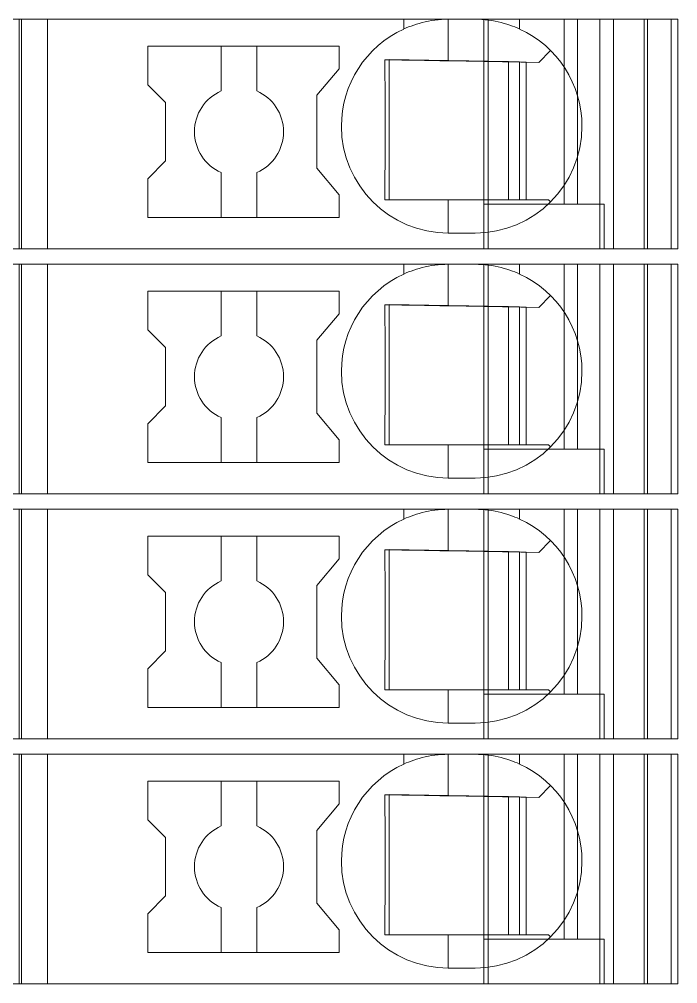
# Model space of a CAD drawing. Header units: millimetres. Extents: x 0 to 2100, y 0 to 1485.
# Drawn here: x 1275.37 to 1290.15, y 469.85 to 491.5 of the extents above; entities that cross this region are included whole.
import ezdxf
from ezdxf.enums import TextEntityAlignment as Align

# ---------------------------------------------------------------- set-up
doc = ezdxf.new("R2010")
doc.units = ezdxf.units.MM
for name, color, linetype, lineweight in [('EPLAN309', 5, 'Continuous', 5), ('EPLAN493', 5, 'Continuous', 5), ('MAIN-1', 7, 'Continuous', 5), ('MAIN-2', 7, 'Continuous', 5)]:
    doc.layers.add(name, color=color, linetype=linetype, lineweight=lineweight)
doc.styles.add('Tahoma', font='')
doc.styles.get('Tahoma').set_extended_font_data('Tahoma')

# ---------------------------------------------------------------- blocks, each defined once
blk = doc.blocks.new('EPLSYM_LibrarySPECIAL_Symbol12_Variant0_Placement8_56')
at = {"layer": 'EPLAN309', "lineweight": 13, "ltscale": 20}
blk.add_lwpolyline([(0, -5.15), (68.15, -5.15), (68.15, 0), (0, 0)], close=True, dxfattribs=at)
at = {"layer": 'EPLAN493', "color": 5, "style": 'Tahoma'}
blk.add_attdef('17_20450', text='', height=2.93475, dxfattribs=at).set_placement((0, -27.293475), align=Align.MIDDLE_RIGHT)
blk = doc.blocks.new('EPLSYM_LibrarySPECIAL_Symbol12_Variant0_Placement8_57')
at = {"layer": 'EPLAN309', "lineweight": 13, "ltscale": 20}
blk.add_lwpolyline([(0, -5.15), (68.15, -5.15), (68.15, 0), (0, 0)], close=True, dxfattribs=at)
at = {"layer": 'EPLAN493', "color": 5, "style": 'Tahoma'}
blk.add_attdef('17_20450', text='', height=2.93475, dxfattribs=at).set_placement((0, -27.293475), align=Align.MIDDLE_RIGHT)
blk = doc.blocks.new('EPLSYM_LibrarySPECIAL_Symbol12_Variant0_Placement8_58')
at = {"layer": 'EPLAN309', "lineweight": 13, "ltscale": 20}
blk.add_lwpolyline([(0, -5.15), (68.15, -5.15), (68.15, 0), (0, 0)], close=True, dxfattribs=at)
at = {"layer": 'EPLAN493', "color": 5, "style": 'Tahoma'}
blk.add_attdef('17_20450', text='', height=2.93475, dxfattribs=at).set_placement((0, -27.293475), align=Align.MIDDLE_RIGHT)
blk = doc.blocks.new('EPLSYM_LibrarySPECIAL_Symbol12_Variant0_Placement8_59')
at = {"layer": 'EPLAN309', "lineweight": 13, "ltscale": 20}
blk.add_lwpolyline([(0, -5.15), (68.15, -5.15), (68.15, 0), (0, 0)], close=True, dxfattribs=at)
at = {"layer": 'EPLAN493', "color": 5, "style": 'Tahoma'}
blk.add_attdef('17_20450', text='', height=2.93475, dxfattribs=at).set_placement((0, -27.293475), align=Align.MIDDLE_RIGHT)

msp = doc.modelspace()

# ---------------------------------------------------------------- linework, layer by layer
at = {"layer": 'MAIN-1'}
for p, q in [((1276, 491.5), (1275.367, 491.5)), ((1275.367, 486.35), (1275.367, 491.5)), ((1276, 491.5), (1284, 491.5)), ((1276, 486.35), (1276, 491.5)), ((1284, 491.5), (1285, 491.5)), ((1284, 491.282), (1284, 491.5)), ((1284.551, 491.458), (1284.481, 491.443)), ((1284.622, 491.47), (1284.551, 491.458)), ((1284.696, 491.481), (1284.622, 491.47)), ((1284.771, 491.489), (1284.696, 491.481)), ((1284.847, 491.495), (1284.771, 491.489)), ((1284.923, 491.499), (1284.847, 491.495)), ((1285, 491.5), (1284.923, 491.499)), ((1285, 490.568), (1285, 491.5)), ((1285, 491.5), (1285.6, 491.5)), ((1285.6, 491.5), (1285.677, 491.499)), ((1286.6, 491.5), (1285.6, 491.5)), ((1285.677, 491.499), (1285.753, 491.495)), ((1285.753, 491.495), (1285.829, 491.489)), ((1285.829, 491.489), (1285.904, 491.481)), ((1285.904, 491.481), (1285.978, 491.47)), ((1285.978, 491.47), (1286.049, 491.458)), ((1286.049, 491.458), (1286.119, 491.443)), ((1286.6, 491.5), (1290, 491.5)), ((1286.6, 491.282), (1286.6, 491.5)), ((1290, 486.35), (1290, 491.5)), ((1284.052, 491.305), (1284, 491.282)), ((1284.106, 491.327), (1284.052, 491.305)), ((1284.163, 491.349), (1284.106, 491.327)), ((1284.222, 491.37), (1284.163, 491.349)), ((1284.283, 491.39), (1284.222, 491.37)), ((1284.347, 491.409), (1284.283, 491.39)), ((1284.413, 491.427), (1284.347, 491.409)), ((1284.481, 491.443), (1284.413, 491.427)), ((1286.119, 491.443), (1286.187, 491.427)), ((1286.187, 491.427), (1286.253, 491.409)), ((1286.253, 491.409), (1286.317, 491.39)), ((1286.317, 491.39), (1286.378, 491.37)), ((1286.378, 491.37), (1286.437, 491.349)), ((1286.437, 491.349), (1286.494, 491.327)), ((1286.494, 491.327), (1286.548, 491.305)), ((1286.548, 491.305), (1286.6, 491.282)), ((1278.25, 490.9), (1278.25, 490.029)), ((1278.25, 490.9), (1282.55, 490.9)), ((1279.9, 490.9), (1279.9, 489.892)), ((1280.7, 489.892), (1280.7, 490.9)), ((1282.55, 490.389), (1282.55, 490.9)), ((1283.574, 490.592), (1283.574, 490.522)), ((1283.635, 490.591), (1283.574, 490.592)), ((1283.696, 490.59), (1283.635, 490.591)), ((1283.671, 490.591), (1283.671, 487.45)), ((1283.759, 490.589), (1283.696, 490.59)), ((1283.822, 490.588), (1283.759, 490.589)), ((1287.033, 490.533), (1287.297, 490.797)), ((1282.05, 489.793), (1282.55, 490.389)), ((1283.574, 490.522), (1283.575, 490.45)), ((1283.575, 490.45), (1283.576, 490.377)), ((1283.576, 490.377), (1283.577, 490.303)), ((1283.887, 490.587), (1283.822, 490.588)), ((1283.953, 490.586), (1283.887, 490.587)), ((1284.021, 490.585), (1283.953, 490.586)), ((1284.09, 490.584), (1284.021, 490.585)), ((1284.16, 490.582), (1284.09, 490.584)), ((1284.233, 490.581), (1284.16, 490.582)), ((1284.307, 490.58), (1284.233, 490.581)), ((1284.385, 490.579), (1284.307, 490.58)), ((1284.464, 490.577), (1284.385, 490.579)), ((1284.547, 490.576), (1284.464, 490.577)), ((1284.632, 490.575), (1284.547, 490.576)), ((1284.72, 490.573), (1284.632, 490.575)), ((1284.812, 490.571), (1284.72, 490.573)), ((1284.905, 490.57), (1284.812, 490.571)), ((1285, 490.568), (1284.905, 490.57)), ((1285, 490.568), (1287.033, 490.533)), ((1286.35, 490.545), (1286.35, 487.45)), ((1286.6, 487.45), (1286.6, 490.54)), ((1286.75, 490.538), (1286.75, 487.45)), ((1283.577, 490.303), (1283.577, 490.227)), ((1283.577, 490.227), (1283.578, 490.149)), ((1278.65, 489.629), (1278.25, 490.029)), ((1283.578, 490.149), (1283.579, 490.07)), ((1283.579, 490.07), (1283.58, 489.988)), ((1283.58, 489.988), (1283.58, 489.904)), ((1282.05, 489.793), (1282.05, 488.157)), ((1283.58, 489.904), (1283.581, 489.817)), ((1283.581, 489.817), (1283.581, 489.726)), ((1283.581, 489.726), (1283.582, 489.632)), ((1278.65, 489.629), (1278.65, 488.321)), ((1283.582, 489.632), (1283.582, 489.534)), ((1283.582, 489.534), (1283.583, 489.431)), ((1283.583, 489.431), (1283.583, 489.324)), ((1283.583, 489.324), (1283.583, 489.213)), ((1283.583, 489.213), (1283.583, 489.1)), ((1283.583, 489.1), (1283.583, 488.979)), ((1283.583, 488.979), (1283.583, 488.861)), ((1283.583, 488.861), (1283.583, 488.747)), ((1283.583, 488.747), (1283.582, 488.638)), ((1283.582, 488.534), (1283.581, 488.434)), ((1283.581, 488.434), (1283.581, 488.339)), ((1283.582, 488.638), (1283.582, 488.534)), ((1278.65, 488.321), (1278.25, 487.921)), ((1283.58, 488.248), (1283.579, 488.159)), ((1283.581, 488.339), (1283.58, 488.248)), ((1279.9, 488.058), (1279.9, 487.05)), ((1280.7, 488.058), (1280.7, 487.05)), ((1282.05, 488.157), (1282.55, 487.561)), ((1283.579, 488.159), (1283.578, 488.073)), ((1283.578, 488.073), (1283.578, 487.99)), ((1278.25, 487.921), (1278.25, 487.05)), ((1283.576, 487.829), (1283.575, 487.75)), ((1283.577, 487.908), (1283.576, 487.829)), ((1283.578, 487.99), (1283.577, 487.908)), ((1282.55, 487.05), (1282.55, 487.561)), ((1283.574, 487.598), (1283.573, 487.524)), ((1283.575, 487.75), (1283.574, 487.674)), ((1283.574, 487.674), (1283.574, 487.598)), ((1283.573, 487.524), (1283.572, 487.45)), ((1283.572, 487.45), (1283.633, 487.45)), ((1283.633, 487.45), (1283.695, 487.45)), ((1283.695, 487.45), (1283.759, 487.45)), ((1283.759, 487.45), (1283.823, 487.45)), ((1283.823, 487.45), (1283.889, 487.45)), ((1283.889, 487.45), (1283.955, 487.45)), ((1283.955, 487.45), (1284.024, 487.45)), ((1284.024, 487.45), (1284.093, 487.45)), ((1284.093, 487.45), (1284.165, 487.45)), ((1284.165, 487.45), (1284.239, 487.45)), ((1284.239, 487.45), (1284.314, 487.45)), ((1284.314, 487.45), (1284.392, 487.45)), ((1284.392, 487.45), (1284.472, 487.45)), ((1284.472, 487.45), (1284.555, 487.45)), ((1284.555, 487.45), (1284.64, 487.45)), ((1284.64, 487.45), (1284.727, 487.45)), ((1284.727, 487.45), (1284.817, 487.45)), ((1284.817, 487.45), (1284.908, 487.45)), ((1284.908, 487.45), (1285, 487.45)), ((1285, 487.45), (1285, 486.7)), ((1285, 487.45), (1287.25, 487.45)), ((1287.297, 487.403), (1287.25, 487.45)), ((1282.55, 487.05), (1278.25, 487.05)), ((1285.6, 486.7), (1285, 486.7)), ((1276, 486.35), (1275.367, 486.35)), ((1276, 486.35), (1290, 486.35)), ((1288.5, 486.35), (1288.5, 486.35)), ((1276, 486), (1275.367, 486)), ((1275.367, 480.85), (1275.367, 486)), ((1276, 486), (1284, 486)), ((1276, 480.85), (1276, 486)), ((1284, 486), (1285, 486)), ((1284, 485.782), (1284, 486)), ((1284.106, 485.827), (1284.052, 485.805)), ((1284.163, 485.849), (1284.106, 485.827)), ((1284.222, 485.87), (1284.163, 485.849)), ((1284.283, 485.89), (1284.222, 485.87)), ((1284.347, 485.909), (1284.283, 485.89)), ((1284.413, 485.927), (1284.347, 485.909)), ((1284.481, 485.943), (1284.413, 485.927)), ((1284.551, 485.958), (1284.481, 485.943)), ((1284.622, 485.97), (1284.551, 485.958)), ((1284.696, 485.981), (1284.622, 485.97)), ((1284.771, 485.989), (1284.696, 485.981)), ((1284.847, 485.995), (1284.771, 485.989)), ((1284.923, 485.999), (1284.847, 485.995)), ((1285, 486), (1284.923, 485.999)), ((1285, 485.068), (1285, 486)), ((1285, 486), (1285.6, 486)), ((1285.6, 486), (1285.677, 485.999)), ((1286.6, 486), (1285.6, 486)), ((1285.677, 485.999), (1285.753, 485.995)), ((1285.753, 485.995), (1285.829, 485.989)), ((1285.829, 485.989), (1285.904, 485.981)), ((1285.904, 485.981), (1285.978, 485.97)), ((1285.978, 485.97), (1286.049, 485.958)), ((1286.049, 485.958), (1286.119, 485.943)), ((1286.119, 485.943), (1286.187, 485.927)), ((1286.187, 485.927), (1286.253, 485.909)), ((1286.253, 485.909), (1286.317, 485.89)), ((1286.317, 485.89), (1286.378, 485.87)), ((1286.378, 485.87), (1286.437, 485.849)), ((1286.437, 485.849), (1286.494, 485.827)), ((1286.494, 485.827), (1286.548, 485.805)), ((1286.6, 486), (1290, 486)), ((1286.6, 485.782), (1286.6, 486)), ((1290, 480.85), (1290, 486)), ((1284.052, 485.805), (1284, 485.782)), ((1286.548, 485.805), (1286.6, 485.782)), ((1278.25, 485.4), (1278.25, 484.529)), ((1278.25, 485.4), (1282.55, 485.4)), ((1279.9, 485.4), (1279.9, 484.392)), ((1280.7, 484.392), (1280.7, 485.4)), ((1282.55, 484.889), (1282.55, 485.4)), ((1287.033, 485.033), (1287.297, 485.297)), ((1283.574, 485.092), (1283.574, 485.022)), ((1283.635, 485.091), (1283.574, 485.092)), ((1283.574, 485.022), (1283.575, 484.95)), ((1283.696, 485.09), (1283.635, 485.091)), ((1283.671, 485.091), (1283.671, 481.95)), ((1283.759, 485.089), (1283.696, 485.09)), ((1283.822, 485.088), (1283.759, 485.089)), ((1283.887, 485.087), (1283.822, 485.088)), ((1283.953, 485.086), (1283.887, 485.087)), ((1284.021, 485.085), (1283.953, 485.086)), ((1284.09, 485.084), (1284.021, 485.085)), ((1284.16, 485.082), (1284.09, 485.084)), ((1284.233, 485.081), (1284.16, 485.082)), ((1284.307, 485.08), (1284.233, 485.081)), ((1284.385, 485.079), (1284.307, 485.08)), ((1284.464, 485.077), (1284.385, 485.079)), ((1284.547, 485.076), (1284.464, 485.077)), ((1284.632, 485.075), (1284.547, 485.076)), ((1284.72, 485.073), (1284.632, 485.075)), ((1284.812, 485.071), (1284.72, 485.073)), ((1284.905, 485.07), (1284.812, 485.071)), ((1285, 485.068), (1284.905, 485.07)), ((1285, 485.068), (1287.033, 485.033)), ((1286.35, 485.045), (1286.35, 481.95)), ((1286.6, 481.95), (1286.6, 485.04)), ((1286.75, 485.038), (1286.75, 481.95)), ((1282.05, 484.293), (1282.55, 484.889)), ((1283.575, 484.95), (1283.576, 484.877)), ((1283.576, 484.877), (1283.577, 484.803)), ((1283.577, 484.803), (1283.577, 484.727)), ((1278.65, 484.129), (1278.25, 484.529)), ((1283.577, 484.727), (1283.578, 484.649)), ((1283.578, 484.649), (1283.579, 484.57)), ((1283.579, 484.57), (1283.58, 484.488)), ((1283.58, 484.488), (1283.58, 484.404)), ((1283.58, 484.404), (1283.581, 484.317)), ((1283.581, 484.317), (1283.581, 484.226)), ((1278.65, 484.129), (1278.65, 482.821)), ((1282.05, 484.293), (1282.05, 482.657)), ((1283.581, 484.226), (1283.582, 484.132)), ((1283.582, 484.132), (1283.582, 484.034)), ((1283.582, 484.034), (1283.583, 483.931)), ((1283.583, 483.931), (1283.583, 483.824)), ((1283.583, 483.824), (1283.583, 483.713)), ((1283.583, 483.713), (1283.583, 483.6)), ((1283.583, 483.6), (1283.583, 483.479)), ((1283.583, 483.479), (1283.583, 483.361)), ((1283.583, 483.247), (1283.582, 483.138)), ((1283.583, 483.361), (1283.583, 483.247)), ((1283.582, 483.034), (1283.581, 482.934)), ((1283.582, 483.138), (1283.582, 483.034)), ((1278.65, 482.821), (1278.25, 482.421)), ((1283.581, 482.839), (1283.58, 482.748)), ((1283.581, 482.934), (1283.581, 482.839)), ((1282.05, 482.657), (1282.55, 482.061)), ((1283.579, 482.659), (1283.578, 482.573)), ((1283.58, 482.748), (1283.579, 482.659)), ((1278.25, 482.421), (1278.25, 481.55)), ((1279.9, 482.558), (1279.9, 481.55)), ((1280.7, 482.558), (1280.7, 481.55)), ((1283.577, 482.408), (1283.576, 482.329)), ((1283.578, 482.49), (1283.577, 482.408)), ((1283.578, 482.573), (1283.578, 482.49)), ((1283.575, 482.25), (1283.574, 482.174)), ((1283.574, 482.174), (1283.574, 482.098)), ((1283.576, 482.329), (1283.575, 482.25)), ((1282.55, 481.55), (1282.55, 482.061)), ((1283.573, 482.024), (1283.572, 481.95)), ((1283.572, 481.95), (1283.633, 481.95)), ((1283.574, 482.098), (1283.573, 482.024)), ((1283.633, 481.95), (1283.695, 481.95)), ((1283.695, 481.95), (1283.759, 481.95)), ((1283.759, 481.95), (1283.823, 481.95)), ((1283.823, 481.95), (1283.889, 481.95)), ((1283.889, 481.95), (1283.955, 481.95)), ((1283.955, 481.95), (1284.024, 481.95)), ((1284.024, 481.95), (1284.093, 481.95)), ((1284.093, 481.95), (1284.165, 481.95)), ((1284.165, 481.95), (1284.239, 481.95)), ((1284.239, 481.95), (1284.314, 481.95)), ((1284.314, 481.95), (1284.392, 481.95)), ((1284.392, 481.95), (1284.472, 481.95)), ((1284.472, 481.95), (1284.555, 481.95)), ((1284.555, 481.95), (1284.64, 481.95)), ((1284.64, 481.95), (1284.727, 481.95)), ((1284.727, 481.95), (1284.817, 481.95)), ((1284.817, 481.95), (1284.908, 481.95)), ((1284.908, 481.95), (1285, 481.95)), ((1285, 481.95), (1285, 481.2)), ((1285, 481.95), (1287.25, 481.95)), ((1287.297, 481.903), (1287.25, 481.95)), ((1282.55, 481.55), (1278.25, 481.55)), ((1285.6, 481.2), (1285, 481.2)), ((1276, 480.85), (1275.367, 480.85)), ((1276, 480.85), (1290, 480.85)), ((1288.5, 480.85), (1288.5, 480.85)), ((1276, 480.5), (1275.367, 480.5)), ((1275.367, 475.35), (1275.367, 480.5)), ((1276, 480.5), (1284, 480.5)), ((1276, 475.35), (1276, 480.5)), ((1284, 480.5), (1285, 480.5)), ((1284, 480.282), (1284, 480.5)), ((1284.413, 480.427), (1284.347, 480.409)), ((1284.481, 480.443), (1284.413, 480.427)), ((1284.551, 480.458), (1284.481, 480.443)), ((1284.622, 480.47), (1284.551, 480.458)), ((1284.696, 480.481), (1284.622, 480.47)), ((1284.771, 480.489), (1284.696, 480.481)), ((1284.847, 480.495), (1284.771, 480.489)), ((1284.923, 480.499), (1284.847, 480.495)), ((1285, 480.5), (1284.923, 480.499)), ((1285, 479.568), (1285, 480.5)), ((1285, 480.5), (1285.6, 480.5)), ((1285.6, 480.5), (1285.677, 480.499)), ((1286.6, 480.5), (1285.6, 480.5)), ((1285.677, 480.499), (1285.753, 480.495)), ((1285.753, 480.495), (1285.829, 480.489)), ((1285.829, 480.489), (1285.904, 480.481)), ((1285.904, 480.481), (1285.978, 480.47)), ((1285.978, 480.47), (1286.049, 480.458)), ((1286.049, 480.458), (1286.119, 480.443)), ((1286.119, 480.443), (1286.187, 480.427)), ((1286.187, 480.427), (1286.253, 480.409)), ((1286.6, 480.5), (1290, 480.5)), ((1286.6, 480.282), (1286.6, 480.5)), ((1290, 475.35), (1290, 480.5)), ((1284.052, 480.305), (1284, 480.282)), ((1284.106, 480.327), (1284.052, 480.305)), ((1284.163, 480.349), (1284.106, 480.327)), ((1284.222, 480.37), (1284.163, 480.349)), ((1284.283, 480.39), (1284.222, 480.37)), ((1284.347, 480.409), (1284.283, 480.39)), ((1286.253, 480.409), (1286.317, 480.39)), ((1286.317, 480.39), (1286.378, 480.37)), ((1286.378, 480.37), (1286.437, 480.349)), ((1286.437, 480.349), (1286.494, 480.327)), ((1286.494, 480.327), (1286.548, 480.305)), ((1286.548, 480.305), (1286.6, 480.282)), ((1278.25, 479.9), (1278.25, 479.029)), ((1278.25, 479.9), (1282.55, 479.9)), ((1279.9, 479.9), (1279.9, 478.892)), ((1280.7, 478.892), (1280.7, 479.9)), ((1282.55, 479.389), (1282.55, 479.9)), ((1287.033, 479.533), (1287.297, 479.797)), ((1283.574, 479.592), (1283.574, 479.522)), ((1283.635, 479.591), (1283.574, 479.592)), ((1283.696, 479.59), (1283.635, 479.591)), ((1283.671, 479.591), (1283.671, 476.45)), ((1283.759, 479.589), (1283.696, 479.59)), ((1283.822, 479.588), (1283.759, 479.589)), ((1283.887, 479.587), (1283.822, 479.588)), ((1283.953, 479.586), (1283.887, 479.587)), ((1284.021, 479.585), (1283.953, 479.586)), ((1284.09, 479.584), (1284.021, 479.585)), ((1284.16, 479.582), (1284.09, 479.584)), ((1284.233, 479.581), (1284.16, 479.582)), ((1284.307, 479.58), (1284.233, 479.581)), ((1284.385, 479.579), (1284.307, 479.58)), ((1284.464, 479.577), (1284.385, 479.579)), ((1284.547, 479.576), (1284.464, 479.577)), ((1284.632, 479.575), (1284.547, 479.576)), ((1284.72, 479.573), (1284.632, 479.575)), ((1284.812, 479.571), (1284.72, 479.573)), ((1284.905, 479.57), (1284.812, 479.571)), ((1285, 479.568), (1284.905, 479.57)), ((1285, 479.568), (1287.033, 479.533)), ((1282.05, 478.793), (1282.55, 479.389)), ((1283.574, 479.522), (1283.575, 479.45)), ((1283.575, 479.45), (1283.576, 479.377)), ((1283.576, 479.377), (1283.577, 479.303)), ((1286.35, 479.545), (1286.35, 476.45)), ((1286.6, 476.45), (1286.6, 479.54)), ((1286.75, 479.538), (1286.75, 476.45)), ((1283.577, 479.303), (1283.577, 479.227)), ((1283.577, 479.227), (1283.578, 479.149)), ((1283.578, 479.149), (1283.579, 479.07)), ((1278.65, 478.629), (1278.25, 479.029)), ((1283.579, 479.07), (1283.58, 478.988)), ((1283.58, 478.988), (1283.58, 478.904)), ((1283.58, 478.904), (1283.581, 478.817)), ((1282.05, 478.793), (1282.05, 477.157)), ((1283.581, 478.817), (1283.581, 478.726)), ((1283.581, 478.726), (1283.582, 478.632)), ((1278.65, 478.629), (1278.65, 477.321)), ((1283.582, 478.632), (1283.582, 478.534)), ((1283.582, 478.534), (1283.583, 478.431)), ((1283.583, 478.431), (1283.583, 478.324)), ((1283.583, 478.324), (1283.583, 478.213)), ((1283.583, 478.213), (1283.583, 478.1)), ((1283.583, 478.1), (1283.583, 477.979)), ((1283.583, 477.979), (1283.583, 477.861)), ((1283.583, 477.861), (1283.583, 477.747)), ((1283.583, 477.747), (1283.582, 477.638)), ((1283.582, 477.638), (1283.582, 477.534)), ((1283.582, 477.534), (1283.581, 477.434)), ((1283.581, 477.434), (1283.581, 477.339)), ((1278.65, 477.321), (1278.25, 476.921)), ((1283.58, 477.248), (1283.579, 477.159)), ((1283.581, 477.339), (1283.58, 477.248)), ((1279.9, 477.058), (1279.9, 476.05)), ((1280.7, 477.058), (1280.7, 476.05)), ((1282.05, 477.157), (1282.55, 476.561)), ((1283.578, 476.99), (1283.577, 476.908)), ((1283.579, 477.159), (1283.578, 477.073)), ((1283.578, 477.073), (1283.578, 476.99)), ((1278.25, 476.921), (1278.25, 476.05)), ((1283.575, 476.75), (1283.574, 476.674)), ((1283.576, 476.829), (1283.575, 476.75)), ((1283.577, 476.908), (1283.576, 476.829)), ((1282.55, 476.05), (1282.55, 476.561)), ((1283.573, 476.524), (1283.572, 476.45)), ((1283.574, 476.598), (1283.573, 476.524)), ((1283.574, 476.674), (1283.574, 476.598)), ((1283.572, 476.45), (1283.633, 476.45)), ((1283.633, 476.45), (1283.695, 476.45)), ((1283.695, 476.45), (1283.759, 476.45)), ((1283.759, 476.45), (1283.823, 476.45)), ((1283.823, 476.45), (1283.889, 476.45)), ((1283.889, 476.45), (1283.955, 476.45)), ((1283.955, 476.45), (1284.024, 476.45)), ((1284.024, 476.45), (1284.093, 476.45)), ((1284.093, 476.45), (1284.165, 476.45)), ((1284.165, 476.45), (1284.239, 476.45)), ((1284.239, 476.45), (1284.314, 476.45)), ((1284.314, 476.45), (1284.392, 476.45)), ((1284.392, 476.45), (1284.472, 476.45)), ((1284.472, 476.45), (1284.555, 476.45)), ((1284.555, 476.45), (1284.64, 476.45)), ((1284.64, 476.45), (1284.727, 476.45)), ((1284.727, 476.45), (1284.817, 476.45)), ((1284.817, 476.45), (1284.908, 476.45)), ((1284.908, 476.45), (1285, 476.45)), ((1285, 476.45), (1285, 475.7)), ((1285, 476.45), (1287.25, 476.45)), ((1287.297, 476.403), (1287.25, 476.45)), ((1282.55, 476.05), (1278.25, 476.05)), ((1285.6, 475.7), (1285, 475.7)), ((1276, 475.35), (1275.367, 475.35)), ((1276, 475.35), (1290, 475.35)), ((1288.5, 475.35), (1288.5, 475.35)), ((1276, 475), (1275.367, 475)), ((1275.367, 469.85), (1275.367, 475)), ((1276, 475), (1284, 475)), ((1276, 469.85), (1276, 475)), ((1284, 475), (1285, 475)), ((1284, 474.782), (1284, 475)), ((1284.052, 474.805), (1284, 474.782)), ((1284.106, 474.827), (1284.052, 474.805)), ((1284.163, 474.849), (1284.106, 474.827)), ((1284.222, 474.87), (1284.163, 474.849)), ((1284.283, 474.89), (1284.222, 474.87)), ((1284.347, 474.909), (1284.283, 474.89)), ((1284.413, 474.927), (1284.347, 474.909)), ((1284.481, 474.943), (1284.413, 474.927)), ((1284.551, 474.958), (1284.481, 474.943)), ((1284.622, 474.97), (1284.551, 474.958)), ((1284.696, 474.981), (1284.622, 474.97)), ((1284.771, 474.989), (1284.696, 474.981)), ((1284.847, 474.995), (1284.771, 474.989)), ((1284.923, 474.999), (1284.847, 474.995)), ((1285, 475), (1284.923, 474.999)), ((1285, 474.068), (1285, 475)), ((1285, 475), (1285.6, 475)), ((1285.6, 475), (1285.677, 474.999)), ((1286.6, 475), (1285.6, 475)), ((1285.677, 474.999), (1285.753, 474.995)), ((1285.753, 474.995), (1285.829, 474.989)), ((1285.829, 474.989), (1285.904, 474.981)), ((1285.904, 474.981), (1285.978, 474.97)), ((1285.978, 474.97), (1286.049, 474.958)), ((1286.049, 474.958), (1286.119, 474.943)), ((1286.119, 474.943), (1286.187, 474.927)), ((1286.187, 474.927), (1286.253, 474.909)), ((1286.253, 474.909), (1286.317, 474.89)), ((1286.317, 474.89), (1286.378, 474.87)), ((1286.378, 474.87), (1286.437, 474.849)), ((1286.437, 474.849), (1286.494, 474.827)), ((1286.494, 474.827), (1286.548, 474.805)), ((1286.548, 474.805), (1286.6, 474.782)), ((1286.6, 475), (1290, 475)), ((1286.6, 474.782), (1286.6, 475)), ((1290, 469.85), (1290, 475)), ((1278.25, 474.4), (1278.25, 473.529)), ((1278.25, 474.4), (1282.55, 474.4)), ((1279.9, 474.4), (1279.9, 473.392)), ((1280.7, 473.392), (1280.7, 474.4)), ((1282.55, 473.889), (1282.55, 474.4)), ((1287.033, 474.033), (1287.297, 474.297)), ((1283.574, 474.092), (1283.574, 474.022)), ((1283.635, 474.091), (1283.574, 474.092)), ((1283.574, 474.022), (1283.575, 473.95)), ((1283.575, 473.95), (1283.576, 473.877)), ((1283.696, 474.09), (1283.635, 474.091)), ((1283.671, 474.091), (1283.671, 470.95)), ((1283.759, 474.089), (1283.696, 474.09)), ((1283.822, 474.088), (1283.759, 474.089)), ((1283.887, 474.087), (1283.822, 474.088)), ((1283.953, 474.086), (1283.887, 474.087)), ((1284.021, 474.085), (1283.953, 474.086)), ((1284.09, 474.084), (1284.021, 474.085)), ((1284.16, 474.082), (1284.09, 474.084)), ((1284.233, 474.081), (1284.16, 474.082)), ((1284.307, 474.08), (1284.233, 474.081)), ((1284.385, 474.079), (1284.307, 474.08)), ((1284.464, 474.077), (1284.385, 474.079)), ((1284.547, 474.076), (1284.464, 474.077)), ((1284.632, 474.075), (1284.547, 474.076)), ((1284.72, 474.073), (1284.632, 474.075)), ((1284.812, 474.071), (1284.72, 474.073)), ((1284.905, 474.07), (1284.812, 474.071)), ((1285, 474.068), (1284.905, 474.07)), ((1285, 474.068), (1287.033, 474.033)), ((1286.35, 474.045), (1286.35, 470.95)), ((1286.6, 470.95), (1286.6, 474.04)), ((1286.75, 474.038), (1286.75, 470.95)), ((1282.05, 473.293), (1282.55, 473.889)), ((1283.576, 473.877), (1283.577, 473.803)), ((1283.577, 473.803), (1283.577, 473.727)), ((1283.577, 473.727), (1283.578, 473.649)), ((1278.65, 473.129), (1278.25, 473.529)), ((1283.578, 473.649), (1283.579, 473.57)), ((1283.579, 473.57), (1283.58, 473.488)), ((1283.58, 473.488), (1283.58, 473.404)), ((1282.05, 473.293), (1282.05, 471.657)), ((1283.58, 473.404), (1283.581, 473.317)), ((1283.581, 473.317), (1283.581, 473.226)), ((1278.65, 473.129), (1278.65, 471.821)), ((1283.581, 473.226), (1283.582, 473.132)), ((1283.582, 473.132), (1283.582, 473.034)), ((1283.582, 473.034), (1283.583, 472.931)), ((1283.583, 472.931), (1283.583, 472.824)), ((1283.583, 472.824), (1283.583, 472.713)), ((1283.583, 472.713), (1283.583, 472.6)), ((1283.583, 472.6), (1283.583, 472.479)), ((1283.583, 472.479), (1283.583, 472.361)), ((1283.583, 472.247), (1283.582, 472.138)), ((1283.583, 472.361), (1283.583, 472.247)), ((1283.582, 472.034), (1283.581, 471.934)), ((1283.582, 472.138), (1283.582, 472.034)), ((1278.65, 471.821), (1278.25, 471.421)), ((1283.581, 471.839), (1283.58, 471.748)), ((1283.581, 471.934), (1283.581, 471.839)), ((1279.9, 471.558), (1279.9, 470.55)), ((1280.7, 471.558), (1280.7, 470.55)), ((1282.05, 471.657), (1282.55, 471.061)), ((1283.579, 471.659), (1283.578, 471.573)), ((1283.578, 471.573), (1283.578, 471.49)), ((1283.58, 471.748), (1283.579, 471.659)), ((1278.25, 471.421), (1278.25, 470.55)), ((1283.576, 471.329), (1283.575, 471.25)), ((1283.577, 471.408), (1283.576, 471.329)), ((1283.578, 471.49), (1283.577, 471.408)), ((1283.575, 471.25), (1283.574, 471.174)), ((1283.574, 471.174), (1283.574, 471.098)), ((1282.55, 470.55), (1282.55, 471.061)), ((1283.573, 471.024), (1283.572, 470.95)), ((1283.572, 470.95), (1283.633, 470.95)), ((1283.574, 471.098), (1283.573, 471.024)), ((1283.633, 470.95), (1283.695, 470.95)), ((1283.695, 470.95), (1283.759, 470.95)), ((1283.759, 470.95), (1283.823, 470.95)), ((1283.823, 470.95), (1283.889, 470.95)), ((1283.889, 470.95), (1283.955, 470.95)), ((1283.955, 470.95), (1284.024, 470.95)), ((1284.024, 470.95), (1284.093, 470.95)), ((1284.093, 470.95), (1284.165, 470.95)), ((1284.165, 470.95), (1284.239, 470.95)), ((1284.239, 470.95), (1284.314, 470.95)), ((1284.314, 470.95), (1284.392, 470.95)), ((1284.392, 470.95), (1284.472, 470.95)), ((1284.472, 470.95), (1284.555, 470.95)), ((1284.555, 470.95), (1284.64, 470.95)), ((1284.64, 470.95), (1284.727, 470.95)), ((1284.727, 470.95), (1284.817, 470.95)), ((1284.817, 470.95), (1284.908, 470.95)), ((1284.908, 470.95), (1285, 470.95)), ((1285, 470.95), (1285, 470.2)), ((1285, 470.95), (1287.25, 470.95)), ((1287.297, 470.903), (1287.25, 470.95)), ((1282.55, 470.55), (1278.25, 470.55)), ((1285.6, 470.2), (1285, 470.2)), ((1276, 469.85), (1275.367, 469.85)), ((1276, 469.85), (1290, 469.85)), ((1288.5, 469.85), (1288.5, 469.85))]:
    msp.add_line(p, q, dxfattribs=at)
for centre, radius, start, end in [((1285, 489.1), 2.4, 114.6244, 180), ((1285.6, 489.1), 2.4, 0, 65.3756), ((1280.3, 488.975), 1, 113.5782, 180), ((1280.3, 488.975), 1, 0, 66.4218), ((1285, 489.1), 2.4, 180, 270), ((1285.6, 489.1), 2.4, 270, 0), ((1280.3, 488.975), 1, 180, 246.4218), ((1280.3, 488.975), 1, 293.5782, 0), ((1285, 483.6), 2.4, 114.6244, 180), ((1285.6, 483.6), 2.4, 0, 65.3756), ((1280.3, 483.475), 1, 113.5782, 180), ((1280.3, 483.475), 1, 0, 66.4218), ((1280.3, 483.475), 1, 180, 246.4218), ((1280.3, 483.475), 1, 293.5782, 0), ((1285, 483.6), 2.4, 180, 270), ((1285.6, 483.6), 2.4, 270, 0), ((1285, 478.1), 2.4, 114.6244, 180), ((1285.6, 478.1), 2.4, 0, 65.3756), ((1280.3, 477.975), 1, 113.5782, 180), ((1280.3, 477.975), 1, 0, 66.4218), ((1285, 478.1), 2.4, 180, 270), ((1285.6, 478.1), 2.4, 270, 0), ((1280.3, 477.975), 1, 180, 246.4218), ((1280.3, 477.975), 1, 293.5782, 0), ((1285, 472.6), 2.4, 114.6244, 180), ((1285.6, 472.6), 2.4, 0, 65.3756), ((1280.3, 472.475), 1, 113.5782, 180), ((1280.3, 472.475), 1, 0, 66.4218), ((1280.3, 472.475), 1, 180, 246.4218), ((1280.3, 472.475), 1, 293.5782, 0), ((1285, 472.6), 2.4, 180, 270), ((1285.6, 472.6), 2.4, 270, 0)]:
    msp.add_arc(centre, radius, start, end, dxfattribs=at)
at = {"layer": 'MAIN-2'}
for p, q in [((1275.414, 491.5), (1275.414, 486.35)), ((1285.8, 491.5), (1285.8, 486.35)), ((1285.898, 491.5), (1285.898, 486.35)), ((1287.6, 491.5), (1287.6, 487.35)), ((1287.9, 487.35), (1287.9, 491.5)), ((1288.4, 491.5), (1288.4, 486.35)), ((1288.709, 486.35), (1288.709, 491.5)), ((1289.4, 486.35), (1289.4, 491.5)), ((1289.47, 491.5), (1289.47, 486.35)), ((1283.671, 490.6), (1283.574, 490.592)), ((1283.671, 490.6), (1283.671, 490.591)), ((1286.35, 490.553), (1283.671, 490.6)), ((1286.35, 490.548), (1286.35, 490.553)), ((1286.6, 490.543), (1286.35, 490.548)), ((1286.35, 490.548), (1286.35, 490.545)), ((1286.6, 490.543), (1286.6, 490.542)), ((1286.75, 490.539), (1286.6, 490.542)), ((1286.6, 490.54), (1286.6, 490.542)), ((1286.75, 490.538), (1286.75, 490.539)), ((1286.75, 490.538), (1287.033, 490.533)), ((1286.75, 490.538), (1286.75, 490.538)), ((1285.8, 487.35), (1288.5, 487.35)), ((1286.35, 487.45), (1286.35, 487.45)), ((1286.6, 487.45), (1286.6, 487.45)), ((1287.297, 487.403), (1287.297, 487.403)), ((1288.5, 486.35), (1288.5, 487.35)), ((1275.414, 486), (1275.414, 480.85)), ((1285.8, 486), (1285.8, 480.85)), ((1285.898, 486), (1285.898, 480.85)), ((1287.6, 486), (1287.6, 481.85)), ((1287.9, 481.85), (1287.9, 486)), ((1288.4, 486), (1288.4, 480.85)), ((1288.709, 480.85), (1288.709, 486)), ((1289.4, 480.85), (1289.4, 486)), ((1289.47, 486), (1289.47, 480.85)), ((1283.671, 485.1), (1283.574, 485.092)), ((1283.671, 485.1), (1283.671, 485.091)), ((1286.35, 485.053), (1283.671, 485.1)), ((1286.35, 485.048), (1286.35, 485.053)), ((1286.6, 485.043), (1286.35, 485.048)), ((1286.35, 485.048), (1286.35, 485.045)), ((1286.6, 485.043), (1286.6, 485.042)), ((1286.75, 485.039), (1286.6, 485.042)), ((1286.6, 485.04), (1286.6, 485.042)), ((1286.75, 485.038), (1286.75, 485.039)), ((1286.75, 485.038), (1287.033, 485.033)), ((1286.75, 485.038), (1286.75, 485.038)), ((1286.35, 481.95), (1286.35, 481.95)), ((1286.6, 481.95), (1286.6, 481.95)), ((1285.8, 481.85), (1288.5, 481.85)), ((1287.297, 481.903), (1287.297, 481.903)), ((1288.5, 480.85), (1288.5, 481.85)), ((1275.414, 480.5), (1275.414, 475.35)), ((1285.8, 480.5), (1285.8, 475.35)), ((1285.898, 480.5), (1285.898, 475.35)), ((1287.6, 480.5), (1287.6, 476.35)), ((1287.9, 476.35), (1287.9, 480.5)), ((1288.4, 480.5), (1288.4, 475.35)), ((1288.709, 475.35), (1288.709, 480.5)), ((1289.4, 475.35), (1289.4, 480.5)), ((1289.47, 480.5), (1289.47, 475.35)), ((1283.671, 479.6), (1283.574, 479.592)), ((1283.671, 479.6), (1283.671, 479.591)), ((1286.35, 479.553), (1283.671, 479.6)), ((1286.35, 479.548), (1286.35, 479.553)), ((1286.6, 479.543), (1286.35, 479.548)), ((1286.35, 479.548), (1286.35, 479.545)), ((1286.6, 479.543), (1286.6, 479.542)), ((1286.75, 479.539), (1286.6, 479.542)), ((1286.6, 479.54), (1286.6, 479.542)), ((1286.75, 479.538), (1286.75, 479.539)), ((1286.75, 479.538), (1287.033, 479.533)), ((1286.75, 479.538), (1286.75, 479.538)), ((1285.8, 476.35), (1288.5, 476.35)), ((1286.35, 476.45), (1286.35, 476.45)), ((1286.6, 476.45), (1286.6, 476.45)), ((1287.297, 476.403), (1287.297, 476.403)), ((1288.5, 475.35), (1288.5, 476.35)), ((1275.414, 475), (1275.414, 469.85)), ((1285.8, 475), (1285.8, 469.85)), ((1285.898, 475), (1285.898, 469.85)), ((1287.6, 475), (1287.6, 470.85)), ((1287.9, 470.85), (1287.9, 475)), ((1288.4, 475), (1288.4, 469.85)), ((1288.709, 469.85), (1288.709, 475)), ((1289.4, 469.85), (1289.4, 475)), ((1289.47, 475), (1289.47, 469.85)), ((1283.671, 474.1), (1283.574, 474.092)), ((1283.671, 474.1), (1283.671, 474.091)), ((1286.35, 474.053), (1283.671, 474.1)), ((1286.35, 474.048), (1286.35, 474.053)), ((1286.6, 474.043), (1286.35, 474.048)), ((1286.35, 474.048), (1286.35, 474.045)), ((1286.6, 474.043), (1286.6, 474.042)), ((1286.75, 474.039), (1286.6, 474.042)), ((1286.6, 474.04), (1286.6, 474.042)), ((1286.75, 474.038), (1286.75, 474.039)), ((1286.75, 474.038), (1287.033, 474.033)), ((1286.75, 474.038), (1286.75, 474.038)), ((1286.35, 470.95), (1286.35, 470.95)), ((1286.6, 470.95), (1286.6, 470.95)), ((1287.297, 470.903), (1287.297, 470.903)), ((1285.8, 470.85), (1288.5, 470.85)), ((1288.5, 469.85), (1288.5, 470.85))]:
    msp.add_line(p, q, dxfattribs=at)

# ---------------------------------------------------------------- block references
for name, p in [('EPLSYM_LibrarySPECIAL_Symbol12_Variant0_Placement8_56', (1222, 491.5)), ('EPLSYM_LibrarySPECIAL_Symbol12_Variant0_Placement8_57', (1222, 486)), ('EPLSYM_LibrarySPECIAL_Symbol12_Variant0_Placement8_58', (1222, 480.5)), ('EPLSYM_LibrarySPECIAL_Symbol12_Variant0_Placement8_59', (1222, 475))]:
    msp.add_blockref(name, p)

doc.saveas('drawing.dxf')
